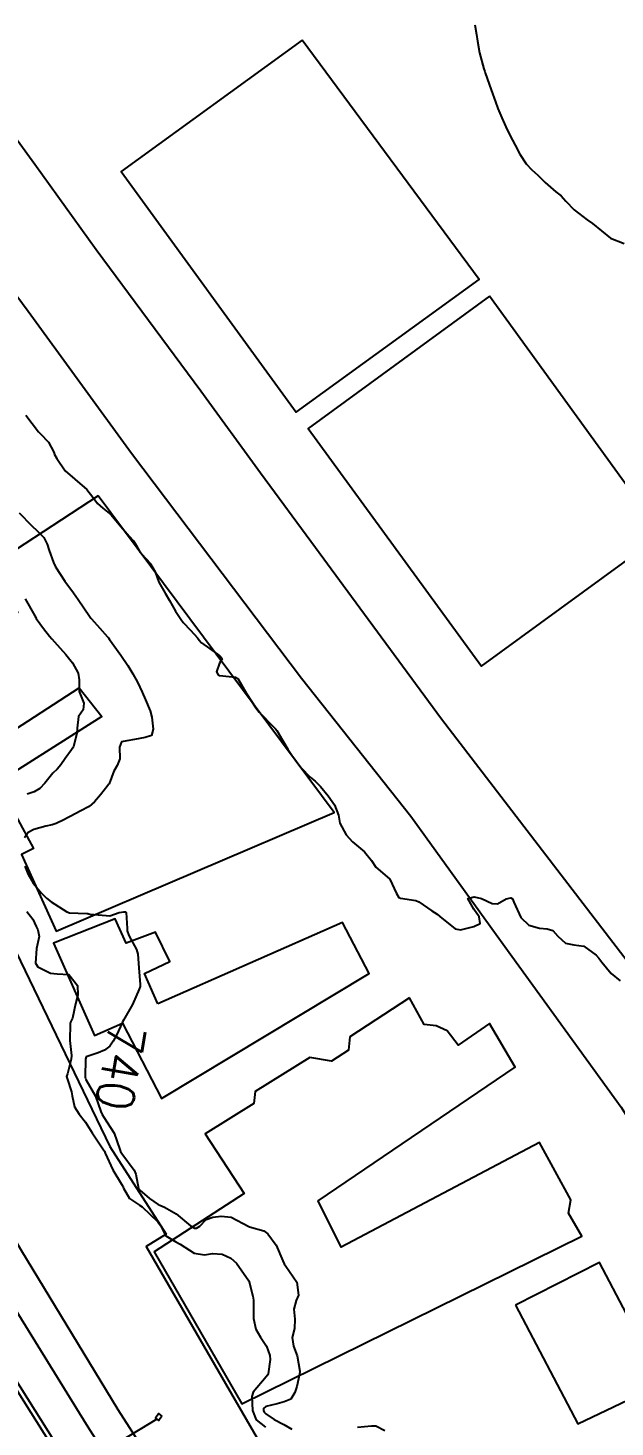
# Model space of a CAD drawing. Header units: metres. Extents: x 307586 to 320046, y 7427249 to 7434250.
# Drawn here: x 317057.2 to 317121.1, y 7432401.6 to 7432553.9 of the extents above; entities that cross this region are included whole.
import ezdxf
from ezdxf.enums import TextEntityAlignment as Align

# ---------------------------------------------------------------- set-up
doc = ezdxf.new("R2010")
doc.units = ezdxf.units.M
doc.header["$MEASUREMENT"] = 0
for name, color, linetype in [('Canaleta de Drenagem', 151, 'Continuous'), ('Cotas', 45, 'Continuous'), ('Curvas de Nivel 1m', 11, 'Continuous'), ('Curvas de Nivel 5m', 15, 'Continuous'), ('Divisa', 42, 'FENCELINE2'), ('Edificações', 30, 'Continuous'), ('Linha Férrea', 20, 'Continuous'), ('Portico', 45, 'Continuous'), ('Vias Primárias', 230, 'Continuous')]:
    doc.layers.add(name, color=color, linetype=linetype)
doc.styles.add('Style-STANDARD', font='STANDARD.shx')
doc.linetypes.add('FENCELINE2', pattern='A,0.25,-0.1,[132,ltypeshp.shx,S=0.1,R=0,X=-0.1,Y=0],-0.1,1', length=1.45)

msp = doc.modelspace()

# ---------------------------------------------------------------- linework, layer by layer
at = {"layer": 'Canaleta de Drenagem'}
for points in [[(316888.11, 7432686.93), (316911.18, 7432648.38), (316924.7, 7432626.61), (316941.11, 7432598.73), (316951.95, 7432581.45), (316975.28, 7432542.12), (317002.13, 7432496.76), (317008.12, 7432486.98), (317023.44, 7432461.34), (317035.23, 7432441.42), (317043.02, 7432427.47), (317052.83, 7432410.56), (317059.69, 7432399.68), (317066.81, 7432389.52), (317077.88, 7432372.37), (317086.26, 7432358.96), (317086.78, 7432358.49)], [(316888.54, 7432687.19), (316911.6, 7432648.64), (316925.13, 7432626.87), (316941.54, 7432598.99), (316952.38, 7432581.71), (316975.71, 7432542.37), (317002.55, 7432497.01), (317008.54, 7432487.24), (317023.87, 7432461.59), (317035.66, 7432441.66), (317043.45, 7432427.72), (317053.25, 7432410.81), (317060.11, 7432399.96), (317067.23, 7432389.8), (317078.3, 7432372.64), (317086.65, 7432359.28), (317087.12, 7432358.86)]]:
    msp.add_lwpolyline(points, dxfattribs=at)
at = {"layer": 'Curvas de Nivel 1m', "flags": 128}
for points, elevation in [([(317105.78, 7432554.25), (317105.98, 7432553.17), (317106.09, 7432552.44), (317106.32, 7432551.17), (317106.79, 7432549.43), (317106.88, 7432549.16), (317106.93, 7432549.01), (317107.59, 7432547.15), (317108.05, 7432545.84), (317108.31, 7432545.14), (317108.73, 7432544.11), (317109.16, 7432543.14), (317109.62, 7432542.22), (317110.18, 7432541.13), (317110.68, 7432540.16), (317111.38, 7432539.11), (317112.01, 7432538.45), (317112.65, 7432537.87), (317113.47, 7432537.08), (317114.63, 7432536.07), (317115.21, 7432535.64), (317115.71, 7432535.05), (317116.61, 7432534.11), (317118.04, 7432533.03), (317118.59, 7432532.61), (317120.57, 7432531), (317122.04, 7432530.45)], 738), ([(317056.92, 7432511.75), (317058.31, 7432509.94), (317058.52, 7432509.74), (317059.4, 7432508.83), (317059.97, 7432507.71), (317060.05, 7432507.49), (317060.28, 7432507.04), (317061.22, 7432505.7), (317062.25, 7432504.79), (317063.56, 7432503.68), (317064.22, 7432502.82), (317064.71, 7432502.15), (317065.32, 7432501.65), (317066.2, 7432500.9), (317067.26, 7432499.63), (317068.17, 7432498.58), (317068.65, 7432498.09), (317068.92, 7432497.61), (317069.35, 7432496.8), (317070.15, 7432495.96), (317070.48, 7432495.59), (317070.99, 7432494.72), (317071.39, 7432493.58), (317072.1, 7432492.37), (317072.57, 7432491.57), (317073.21, 7432490.42), (317073.78, 7432489.55), (317074.06, 7432489.19), (317074.85, 7432488.34), (317075.61, 7432487.53), (317075.8, 7432487.28), (317076.04, 7432486.99), (317077.77, 7432485.76), (317078.02, 7432485.58), (317078.07, 7432485.54), (317078.12, 7432485.5), (317078.3, 7432485.22), (317078.01, 7432484.75), (317077.67, 7432483.83), (317077.84, 7432483.5), (317077.99, 7432483.41), (317079.76, 7432483.24), (317079.99, 7432483.09), (317080.93, 7432481.46), (317081.95, 7432479.89), (317082.32, 7432479.45), (317083.93, 7432477.8), (317084.1, 7432477.6), (317084.24, 7432477.43), (317084.87, 7432476.38), (317085.43, 7432475.41), (317085.89, 7432474.74), (317086.88, 7432473.39), (317087.86, 7432472.36), (317088.43, 7432471.94), (317088.99, 7432471.36), (317089.84, 7432470.33), (317090.53, 7432469.34), (317090.94, 7432468.21), (317091.11, 7432467.34), (317091.79, 7432466.07), (317092.49, 7432465.32), (317093.77, 7432464.22), (317094.54, 7432463.3), (317095.01, 7432462.56), (317095.74, 7432461.95), (317096.53, 7432461.27), (317097.26, 7432459.71), (317097.52, 7432459.26), (317097.7, 7432459.18), (317099.38, 7432458.92), (317099.7, 7432458.79), (317101.11, 7432457.8), (317101.69, 7432457.44), (317101.97, 7432457.21), (317103.67, 7432455.85), (317104.23, 7432455.74), (317105.67, 7432456.09), (317106.38, 7432456.45), (317106.27, 7432457.15), (317105.7, 7432458), (317105.05, 7432459.17), (317105.71, 7432459.33), (317106.54, 7432459.15), (317107.7, 7432458.61), (317108.26, 7432458.58), (317109.21, 7432459.12), (317109.71, 7432459.22), (317109.89, 7432459.11), (317110.04, 7432458.77), (317110.8, 7432457.1), (317111.67, 7432456.26), (317112.83, 7432455.92), (317113.67, 7432455.85), (317114.28, 7432455.67), (317114.83, 7432455.05), (317115.65, 7432454.29), (317116.58, 7432454.1), (317117.65, 7432453.97), (317119.01, 7432453), (317119.3, 7432452.67), (317119.63, 7432452.23), (317120.64, 7432450.98), (317121.61, 7432450.21)], 739), ([(317056.84, 7432491.75), (317057.9, 7432489.91), (317058, 7432489.74), (317058.06, 7432489.64), (317058.86, 7432488.54), (317059.51, 7432487.72), (317059.75, 7432487.42), (317060.04, 7432487.08), (317061.29, 7432485.7), (317062.01, 7432484.8), (317062.61, 7432483.68), (317062.73, 7432482.94), (317062.73, 7432481.68), (317063.23, 7432480.4), (317063.17, 7432479.68), (317062.66, 7432478.96), (317062.5, 7432477.68), (317062.49, 7432477.12), (317062.1, 7432475.69), (317062.04, 7432475.55), (317061.9, 7432475.32), (317061.19, 7432474.39), (317060.74, 7432473.7), (317060.34, 7432473.24), (317059.86, 7432472.79), (317058.98, 7432471.72), (317058.45, 7432471.13), (317057.84, 7432470.77), (317057.08, 7432470.51)], 741), ([(317057.04, 7432457.75), (317057.67, 7432456.91), (317058.04, 7432456.11), (317058.24, 7432455.73), (317058.37, 7432455.01), (317058.08, 7432453.73), (317057.98, 7432452.1), (317058.24, 7432451.73), (317059.6, 7432451.02), (317060.35, 7432450.96), (317061.6, 7432450.88), (317062.54, 7432449.68), (317062.58, 7432448.68), (317062.34, 7432447.68), (317062.01, 7432446.14), (317061.78, 7432445.69), (317061.73, 7432445.5), (317061.72, 7432443.69), (317061.9, 7432442.08), (317061.86, 7432441.68), (317061.8, 7432441.37), (317061.47, 7432440.06), (317061.36, 7432439.8), (317061.37, 7432439.69), (317061.46, 7432439.46), (317061.89, 7432438.13), (317061.98, 7432437.68), (317062.22, 7432436.47), (317062.73, 7432435.67), (317063.41, 7432434.81), (317064.13, 7432433.65), (317065.37, 7432431.81), (317065.47, 7432431.64), (317065.56, 7432431.44), (317066.39, 7432429.63), (317067.33, 7432428.07), (317067.5, 7432427.79), (317067.57, 7432427.62), (317068.21, 7432426.51), (317069.3, 7432425.79), (317069.59, 7432425.59), (317071.28, 7432423.98), (317071.58, 7432423.57), (317072.16, 7432422.45), (317073.26, 7432421.78), (317073.72, 7432421.54), (317075.24, 7432420.57), (317076.38, 7432420.36), (317077.24, 7432420.51), (317078.28, 7432420.44), (317079.23, 7432420.02), (317079.84, 7432419.46), (317081.2, 7432417.53), (317081.23, 7432417.48), (317081.25, 7432417.45), (317081.63, 7432415.89), (317081.71, 7432415.44), (317081.69, 7432414.93), (317081.71, 7432413.44), (317081.97, 7432412.27), (317082.45, 7432411.43), (317083.12, 7432410.43), (317083.49, 7432409.42), (317083.52, 7432409), (317083.29, 7432407.42), (317083.23, 7432407.27), (317083.08, 7432407.09), (317081.67, 7432405.44), (317081.53, 7432404.97), (317081.59, 7432403.44), (317081.99, 7432402.4), (317083.02, 7432401.63)], 741)]:
    msp.add_lwpolyline(points, dxfattribs=dict(at, elevation=elevation))
at = {"layer": 'Curvas de Nivel 5m', "elevation": 740, "flags": 128}
for points in [[(317056.2, 7432501.14), (317057.54, 7432499.75), (317058.18, 7432499.13), (317058.87, 7432498.43), (317059.23, 7432497.72), (317059.47, 7432497.03), (317059.92, 7432495.71), (317060.14, 7432495.26), (317061.18, 7432493.7), (317062.1, 7432492.41), (317062.61, 7432491.68), (317063.86, 7432489.87), (317064.01, 7432489.67), (317064.06, 7432489.6), (317064.98, 7432488.58), (317065.8, 7432487.64), (317065.91, 7432487.51), (317066.04, 7432487.34), (317067.28, 7432485.63), (317068.01, 7432484.5), (317068.56, 7432483.61), (317069.09, 7432482.7), (317069.59, 7432481.6), (317069.96, 7432480.78), (317070.46, 7432479.58), (317070.63, 7432478.89), (317070.77, 7432477.58), (317070.6, 7432476.89), (317069.91, 7432476.69), (317068.74, 7432476.44), (317067.91, 7432476.3), (317067.32, 7432476.21), (317067.13, 7432475.63), (317067.15, 7432474.36), (317066.88, 7432473.63), (317066.5, 7432473), (317065.98, 7432471.64), (317065.93, 7432471.56), (317065.85, 7432471.46), (317065.04, 7432470.45), (317064.4, 7432469.66), (317063.82, 7432469.16), (317062.85, 7432468.65), (317061.81, 7432468.12), (317061.54, 7432467.96), (317061.06, 7432467.7), (317060.21, 7432467.3), (317059.8, 7432467.17), (317059.09, 7432467.01), (317057.79, 7432466.67), (317057.18, 7432466.35), (317056.78, 7432465.75)], [(317056.82, 7432462.67), (317057.18, 7432461.75), (317057.72, 7432460.83), (317058.62, 7432459.73), (317059.17, 7432459.19), (317059.69, 7432458.78), (317061.37, 7432457.69), (317061.68, 7432457.59), (317063.55, 7432457.53), (317063.68, 7432457.51), (317063.88, 7432457.46), (317065.68, 7432457.31), (317066.07, 7432457.25), (317067.08, 7432457.63), (317067.59, 7432457.71), (317067.68, 7432457.71), (317067.77, 7432457.7), (317067.83, 7432457.62), (317067.95, 7432455.9), (317067.95, 7432455.62), (317068.14, 7432455.13), (317068.96, 7432453.6), (317069.11, 7432453.08), (317069.22, 7432451.6), (317069.38, 7432449.8), (317069.36, 7432449.59), (317069.26, 7432449.27), (317068.52, 7432447.61), (317067.55, 7432445.92), (317067.44, 7432445.73), (317067.39, 7432445.62), (317066.81, 7432444.34), (317066.43, 7432443.63), (317066.06, 7432443.08), (317065.5, 7432442.66), (317064.8, 7432442.35), (317063.5, 7432441.91), (317063.41, 7432441.66), (317063.39, 7432439.73), (317063.39, 7432439.66), (317063.4, 7432439.6), (317063.46, 7432439.46), (317064.51, 7432437.65), (317065.08, 7432435.99), (317065.24, 7432435.64), (317065.42, 7432435.37), (317066.52, 7432433.63), (317067.15, 7432431.85), (317067.24, 7432431.62), (317067.37, 7432431.4), (317068.71, 7432429.6), (317068.91, 7432429.16), (317069.2, 7432427.59), (317069.24, 7432427.51), (317069.32, 7432427.43), (317070.38, 7432426.51), (317071.31, 7432425.87), (317071.52, 7432425.78), (317072.02, 7432425.56), (317073.29, 7432424.82), (317074.83, 7432423.52), (317075.27, 7432423.28), (317075.5, 7432423.29), (317075.87, 7432423.51), (317076.56, 7432424.23), (317077.29, 7432424.47), (317078.18, 7432424.59), (317079.29, 7432424.46), (317081.21, 7432423.45), (317081.27, 7432423.42), (317082.82, 7432422.97), (317083.27, 7432422.67), (317084.17, 7432421.41), (317084.9, 7432419.73), (317085.04, 7432419.4), (317085.22, 7432419.14), (317086.42, 7432417.39), (317086.61, 7432415.97), (317086.35, 7432415.39), (317086.11, 7432414.45), (317086.2, 7432413.39), (317086.18, 7432412.35), (317085.93, 7432411.39), (317086.06, 7432410.45), (317086.44, 7432409.39), (317086.74, 7432407.73), (317086.71, 7432407.38), (317086.41, 7432406.05), (317086.21, 7432405.39), (317085.77, 7432404.68), (317085.05, 7432404.38), (317084.28, 7432404.17), (317083.04, 7432403.86), (317082.81, 7432403.65), (317082.78, 7432403.42), (317082.85, 7432403.24), (317083.03, 7432403.08), (317083.97, 7432402.47), (317085.02, 7432401.9), (317085.87, 7432401.39)], [(317093.02, 7432401.62), (317094.54, 7432401.76), (317095.02, 7432401.77), (317095.99, 7432401.27)]]:
    msp.add_lwpolyline(points, dxfattribs=at)
at = {"layer": 'Divisa'}
msp.add_lwpolyline([(316899.08, 7432703.71), (316924.07, 7432661.78), (316938.39, 7432637.48), (316948.19, 7432643.56), (316958.93, 7432626.24), (316975.84, 7432597.15), (317003.6, 7432551.01), (317038.69, 7432488.35), (317044.9, 7432475.7), (317053.42, 7432458.37), (317066.06, 7432432.17), (317072.19, 7432422.64), (317070.02, 7432421.29), (317082.11, 7432400.42), (317093.61, 7432373.91), (317110.23, 7432351.93), (317118.62, 7432345.82), (317119.86, 7432344.9), (317121.06, 7432345.88), (317131.65, 7432334.5), (317139.86, 7432324.92), (317144.06, 7432319.82), (317148.76, 7432312.86), (317151.6, 7432309.46)], dxfattribs=at)
at = {"layer": 'Edificações'}
for points in [[(317087, 7432552.57), (317067.31, 7432538.28), (317086.34, 7432512.07), (317106.25, 7432526.53)], [(317107.41, 7432524.69), (317087.66, 7432510.31), (317106.51, 7432484.42), (317126.2, 7432498.76)], [(317064.8, 7432502.96), (317052.8, 7432495.14), (317056.06, 7432490.32), (317047.58, 7432484.71), (317053.71, 7432476.23), (317062.71, 7432482.08), (317065.19, 7432478.95), (317053.84, 7432471.77), (317057.75, 7432464.6), (317056.45, 7432463.94), (317060.24, 7432455.59), (317090.5, 7432468.5)], [(317071.29, 7432447.68), (317069.84, 7432450.99), (317072.61, 7432452.31), (317071.03, 7432455.48), (317067.85, 7432454.29), (317066.66, 7432456.94), (317059.92, 7432454.29), (317064.41, 7432444.25), (317067.46, 7432445.57), (317071.69, 7432437.37), (317094.3, 7432450.99), (317091.39, 7432456.54)], [(317098.67, 7432448.33), (317092.19, 7432444.1), (317092.06, 7432442.65), (317090.21, 7432441.46), (317087.83, 7432441.86), (317081.88, 7432438.15), (317081.74, 7432436.83), (317076.45, 7432433.53), (317080.69, 7432427.05), (317070.9, 7432420.69), (317080.42, 7432404.17), (317117.45, 7432422.41), (317115.99, 7432424.92), (317116.26, 7432426.37), (317112.82, 7432432.59), (317091.26, 7432421.22), (317088.75, 7432426.24), (317110.19, 7432440.8), (317107.41, 7432445.56), (317103.97, 7432443.18), (317102.78, 7432444.77), (317101.59, 7432445.3), (317100.27, 7432445.43)], [(317110.21, 7432414.88), (317116.99, 7432402), (317127.88, 7432407.18), (317124.03, 7432414.75), (317122.3, 7432413.95), (317119.38, 7432419.53)]]:
    msp.add_lwpolyline(points, close=True, dxfattribs=at)
at = {"layer": 'Linha Férrea'}
for points in [[(317080.13, 7432382.99), (317066.96, 7432403.52), (317056.39, 7432420.94), (317046.18, 7432438.5), (317040.2, 7432450.76), (317036.39, 7432458.92), (317024.38, 7432484.06), (317010.52, 7432510.08), (317003.74, 7432520.99), (316992.79, 7432538.71), (316982.75, 7432555.63), (316970.48, 7432575.78), (316958.15, 7432596.67), (316944.09, 7432619.85), (316931.62, 7432640.53)], [(316935.36, 7432615.73), (316951.22, 7432589.26), (316965.82, 7432564.75), (316980.29, 7432540.34), (316994.08, 7432517.62), (317001.7, 7432504.65), (317011.01, 7432488.8), (317022.1, 7432470.52), (317036.58, 7432446.29), (317050.83, 7432422.39), (317063.49, 7432401.93), (317076.07, 7432382.08)]]:
    msp.add_lwpolyline(points, dxfattribs=at)
at = {"layer": 'Portico'}
msp.add_lwpolyline([(317058.93, 7432395.04), (317071.21, 7432402.51)], dxfattribs=at)
msp.add_lwpolyline([(317071.74, 7432402.8), (317071.4, 7432402.36), (317071.02, 7432402.65), (317071.36, 7432403.09)], close=True, dxfattribs=at)
at = {"layer": 'Vias Primárias'}
msp.add_lwpolyline([(316950.14, 7432667.97), (316958.88, 7432656.23), (316969.4, 7432641.93), (316980.81, 7432626.67), (316995.93, 7432606.49), (317012.6, 7432583.58), (317027.31, 7432563.72), (317044.42, 7432540.29), (317057.16, 7432523.08), (317068.41, 7432507.61), (317086.94, 7432483.12), (317098.84, 7432468.11), (317109.06, 7432453.92), (317121.72, 7432436.43), (317128.96, 7432424.8), (317134.21, 7432416.15), (317137.86, 7432409.53)], dxfattribs=at)
msp.add_lwpolyline([(316950.14, 7432667.97), (316958.88, 7432656.23), (316969.4, 7432641.93), (316980.81, 7432626.67), (316995.93, 7432606.49), (317012.6, 7432583.58), (317027.31, 7432563.72), (317044.42, 7432540.29), (317057.16, 7432523.08), (317068.41, 7432507.61), (317086.94, 7432483.12), (317098.84, 7432468.11), (317109.06, 7432453.92), (317121.72, 7432436.43), (317128.96, 7432424.8), (317134.21, 7432416.15), (317137.86, 7432409.53)], dxfattribs=at)
msp.add_lwpolyline([(317154.28, 7432395.35), (317150.42, 7432402.15), (317149.21, 7432404.15), (317147.92, 7432407.03), (317145.08, 7432413.65), (317141.92, 7432420.9), (317138.49, 7432428.68), (317137.27, 7432431.69, 0.039656), (317135.73, 7432434.75, 0.032936), (317134.22, 7432436.9), (317102.15, 7432478.66), (317092.37, 7432491.98), (317088.47, 7432497.3), (317082.48, 7432505.45), (317075.96, 7432514.36), (317064.57, 7432529.76), (317057.89, 7432539.05), (317051.8, 7432547.36)], format="xyb", dxfattribs=at)
msp.add_lwpolyline([(317154.28, 7432395.35), (317150.42, 7432402.15), (317149.21, 7432404.15), (317147.92, 7432407.03), (317145.08, 7432413.65), (317141.92, 7432420.9), (317138.49, 7432428.68), (317137.27, 7432431.69, 0.039656), (317135.73, 7432434.75, 0.032936), (317134.22, 7432436.9), (317102.15, 7432478.66), (317092.37, 7432491.98), (317088.47, 7432497.3), (317082.48, 7432505.45), (317075.96, 7432514.36), (317064.57, 7432529.76), (317057.89, 7432539.05), (317051.8, 7432547.36)], format="xyb", dxfattribs=at)

# ---------------------------------------------------------------- texts
at = {"layer": 'Cotas', "style": 'Style-STANDARD'}
msp.add_text('740', height=4, rotation=260.3955, dxfattribs=at).set_placement((317067.23, 7432440.77, 740), align=Align.MIDDLE_CENTER)

doc.saveas('drawing.dxf')
